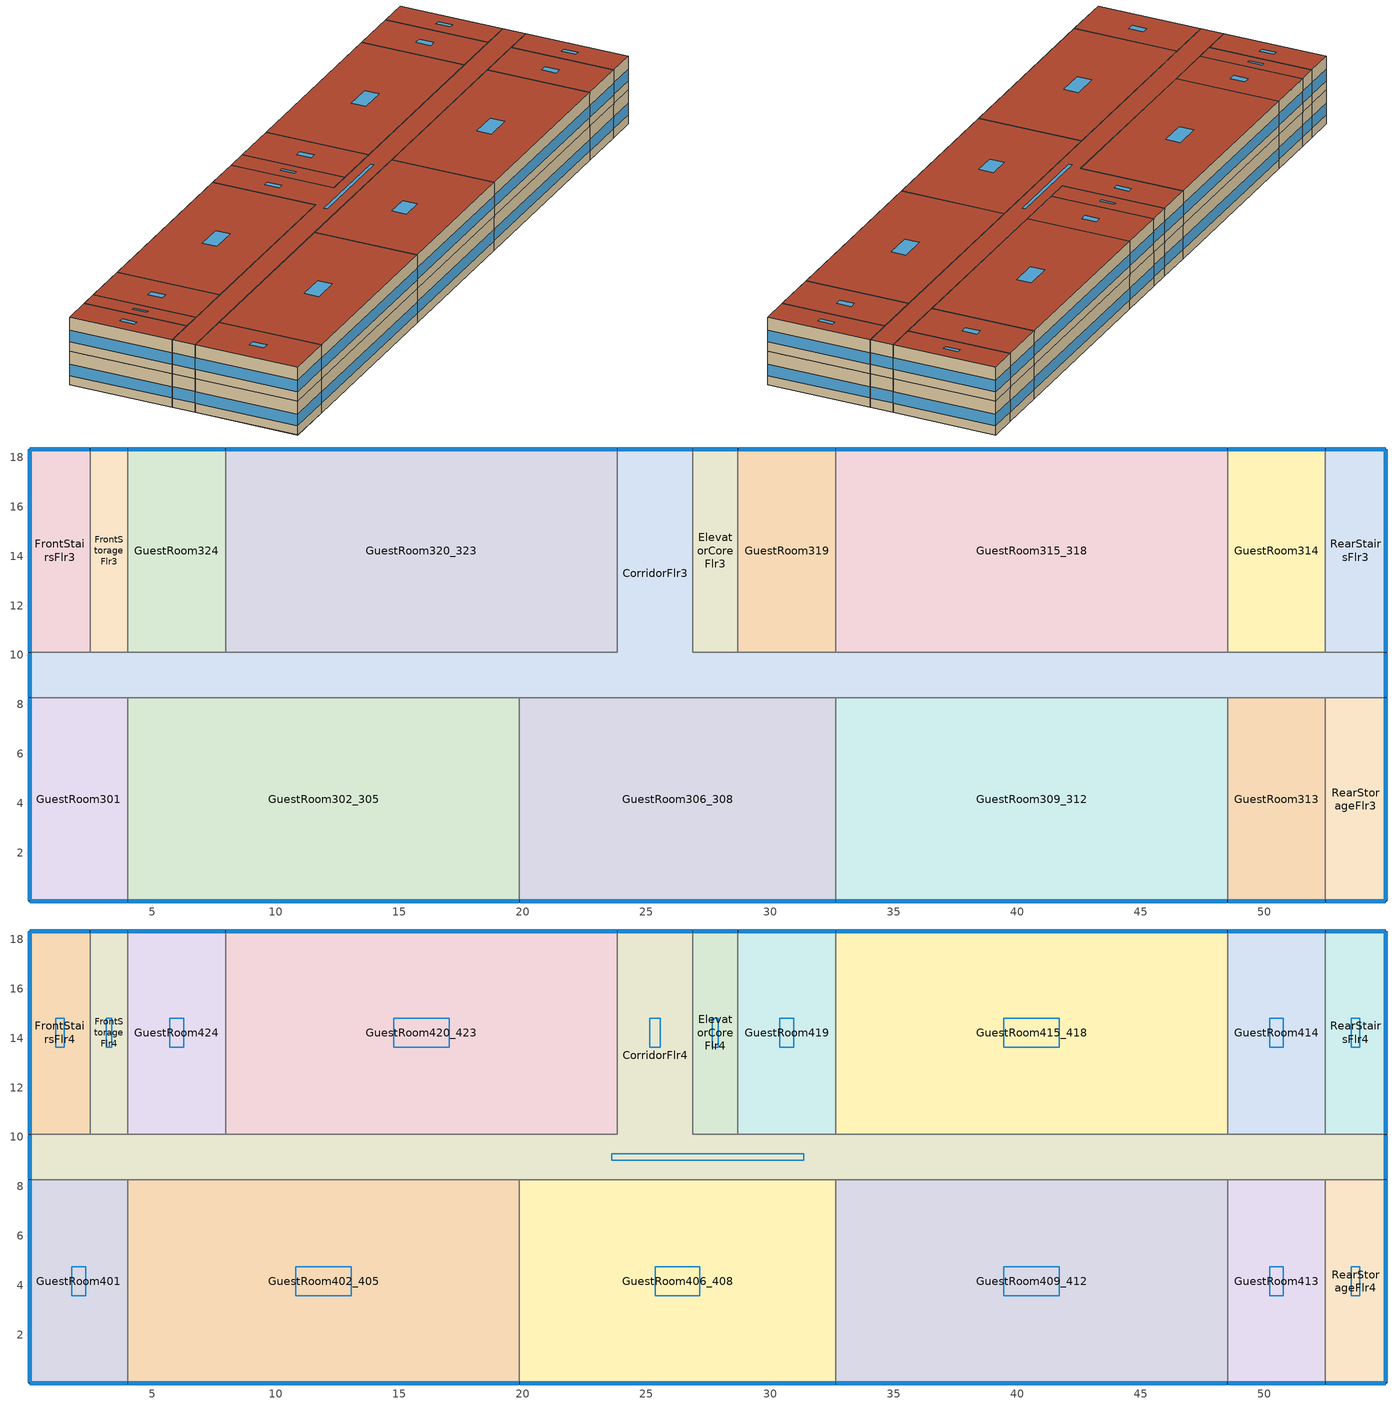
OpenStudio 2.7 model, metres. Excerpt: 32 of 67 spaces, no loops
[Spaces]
GuestRoom319
 floor to GuestRoom219: 32.66,18.34 32.66,10.11 28.7,10.11 28.7,18.34 z6.1
 wall outside: 32.66,18.34 28.7,18.34 z6.1:8.84
 wall to CorridorFlr3: 28.7,10.11 32.66,10.11 z6.1:8.84
 wall to GuestRoom315_318: 32.66,10.11 32.66,18.34 z6.1:8.84
 wall to ElevatorCoreFlr3: 28.7,18.34 28.7,10.11 z6.1:8.84
 window: 32.64,18.34 28.73,18.34 z6.86:7.78
GuestRoom320_323
 floor to GuestRoom220_223: 23.82,18.34 23.82,10.11 7.97,10.11 7.97,18.34 z6.1
 wall outside: 23.82,18.34 7.97,18.34 z6.1:8.84
 wall to CorridorFlr3: 7.97,10.11 23.82,10.11 23.82,18.34 z6.1:8.84
 wall to GuestRoom324: 7.97,18.34 7.97,10.11 z6.1:8.84
 window: 23.8,18.34 8,18.34 z6.86:7.77
RearStorageFlr3
 floor to RearStorageFlr2: 54.91,8.28 54.91,0.05 52.47,0.05 52.47,8.28 z6.1
 wall outside: 52.47,0.05 54.91,0.05 54.91,8.28 z6.1:8.84
 wall to GuestRoom313: 52.47,8.28 52.47,0.05 z6.1:8.84
 wall to CorridorFlr3: 54.91,8.28 52.47,8.28 z6.1:8.84
 window: 54.91,0.07 54.91,8.25 z6.86:7.78; 52.5,0.05 54.89,0.05 z6.86:7.79
GuestRoom302_305
 floor to GuestRoom202_205: 19.86,8.28 19.86,0.05 4.01,0.05 4.01,8.28 z6.1
 wall outside: 4.01,0.05 19.86,0.05 z6.1:8.84
 wall to CorridorFlr3: 19.86,8.28 4.01,8.28 z6.1:8.84
 wall to GuestRoom306_308: 19.86,0.05 19.86,8.28 z6.1:8.84
 wall to GuestRoom301: 4.01,8.28 4.01,0.05 z6.1:8.84
 window: 4.04,0.05 19.84,0.05 z6.86:7.77
CorridorFlr3
 floor to CorridorFlr2: 26.87,18.34 26.87,10.11 54.91,10.11 54.91,8.28 0.05,8.28 0.05,10.11 23.82,10.11 23.82,18.34 z6.1
 wall outside: 0.05,10.11 0.05,8.28 / 26.87,18.34 23.82,18.34 / 54.91,8.28 54.91,10.11 z6.1:8.84
 wall to ElevatorCoreFlr3: 28.7,10.11 26.87,10.11 26.87,18.34 z6.1:8.84
 wall to FrontStairsFlr3: 2.49,10.11 0.05,10.11 z6.1:8.84
 wall to RearStairsFlr3: 54.91,10.11 52.47,10.11 z6.1:8.84
 wall to GuestRoom301: 0.05,8.28 4.01,8.28 z6.1:8.84
 wall to GuestRoom313: 48.51,8.28 52.47,8.28 z6.1:8.84
 wall to FrontStorageFlr3: 4.01,10.11 2.49,10.11 z6.1:8.84
 wall to GuestRoom314: 52.47,10.11 48.51,10.11 z6.1:8.84
 wall to GuestRoom324: 7.97,10.11 4.01,10.11 z6.1:8.84
 wall to GuestRoom309_312: 32.66,8.28 48.51,8.28 z6.1:8.84
 wall to GuestRoom306_308: 19.86,8.28 32.66,8.28 z6.1:8.84
 wall to GuestRoom315_318: 48.51,10.11 32.66,10.11 z6.1:8.84
 window: 0.05,10.08 0.05,8.3 / 54.91,8.3 54.91,10.08 z6.86:7.8; 26.85,18.34 23.85,18.34 z6.86:7.79
GuestRoom315_318
 floor to GuestRoom215_218: 48.51,18.34 48.51,10.11 32.66,10.11 32.66,18.34 z6.1
 wall outside: 48.51,18.34 32.66,18.34 z6.1:8.84
 wall to GuestRoom314: 48.51,10.11 48.51,18.34 z6.1:8.84
 window: 48.49,18.34 32.69,18.34 z6.86:7.77
GuestRoom301
 floor to GuestRoom201: 4.01,8.28 4.01,0.05 0.05,0.05 0.05,8.28 z6.1
 wall outside: 0.05,8.28 0.05,0.05 4.01,0.05 z6.1:8.84
 window: 0.05,8.25 0.05,0.07 / 0.07,0.05 3.99,0.05 z6.86:7.78
GuestRoom314
 floor to GuestRoom214: 52.47,18.34 52.47,10.11 48.51,10.11 48.51,18.34 z6.1
 wall outside: 52.47,18.34 48.51,18.34 z6.1:8.84
 wall to RearStairsFlr3: 52.47,10.11 52.47,18.34 z6.1:8.84
 window: 52.45,18.34 48.54,18.34 z6.86:7.78
GuestRoom309_312
 floor to GuestRoom209_212: 48.51,8.28 48.51,0.05 32.66,0.05 32.66,8.28 z6.1
 wall outside: 32.66,0.05 48.51,0.05 z6.1:8.84
 wall to GuestRoom306_308: 32.66,8.28 32.66,0.05 z6.1:8.84
 wall to GuestRoom313: 48.51,0.05 48.51,8.28 z6.1:8.84
 window: 32.69,0.05 48.49,0.05 z6.86:7.77
ElevatorCoreFlr3
 floor to ElevatorCoreFlr2: 28.7,18.34 28.7,10.11 26.87,10.11 26.87,18.34 z6.1
 wall outside: 28.7,18.34 26.87,18.34 z6.1:8.84
 window: 28.67,18.34 26.9,18.34 z6.86:7.8
GuestRoom313
 floor to GuestRoom213: 52.47,8.28 52.47,0.05 48.51,0.05 48.51,8.28 z6.1
 wall outside: 48.51,0.05 52.47,0.05 z6.1:8.84
 window: 48.54,0.05 52.45,0.05 z6.86:7.78
GuestRoom306_308
 floor to GuestRoom206_208: 32.66,8.28 32.66,0.05 19.86,0.05 19.86,8.28 z6.1
 wall outside: 19.86,0.05 32.66,0.05 z6.1:8.84
 window: 19.89,0.05 32.64,0.05 z6.86:7.78
FrontStorageFlr3
 floor to FrontStorageFlr2: 4.01,18.34 4.01,10.11 2.49,10.11 2.49,18.34 z6.1
 wall outside: 4.01,18.34 2.49,18.34 z6.1:8.84
 wall to FrontStairsFlr3: 2.49,18.34 2.49,10.11 z6.1:8.84
 wall to GuestRoom324: 4.01,10.11 4.01,18.34 z6.1:8.84
 window: 3.99,18.34 2.51,18.34 z6.86:7.8
GuestRoom324
 floor to GuestRoom224: 7.97,18.34 7.97,10.11 4.01,10.11 4.01,18.34 z6.1
 wall outside: 7.97,18.34 4.01,18.34 z6.1:8.84
 window: 7.95,18.34 4.04,18.34 z6.86:7.78
RearStairsFlr3
 floor to RearStairsFlr2: 54.91,18.34 54.91,10.11 52.47,10.11 52.47,18.34 z6.1
 wall outside: 54.91,10.11 54.91,18.34 52.47,18.34 z6.1:8.84
 window: 54.91,10.13 54.91,18.31 z6.86:7.78; 54.89,18.34 52.5,18.34 z6.86:7.79
FrontStairsFlr3
 floor to FrontStairsFlr2: 2.49,18.34 2.49,10.11 0.05,10.11 0.05,18.34 z6.1
 wall outside: 2.49,18.34 0.05,18.34 0.05,10.11 z6.1:8.84
 window: 2.46,18.34 0.07,18.34 z6.86:7.79; 0.05,18.31 0.05,10.13 z6.86:7.78
GuestRoom413
 floor to GuestRoom313: 52.47,8.28 52.47,0.05 48.51,0.05 48.51,8.28 z8.84
 wall outside: 48.51,0.05 52.47,0.05 z8.84:11.58
 wall to GuestRoom409_412: 48.51,8.28 48.51,0.05 z8.84:11.58
 wall to CorridorFlr4: 52.47,8.28 48.51,8.28 z8.84:11.58
 wall to RearStorageFlr4: 52.47,0.05 52.47,8.28 z8.84:11.58
 window: 48.54,0.05 52.45,0.05 z9.6:10.53
 roof outside: 52.47,0.05 52.47,8.28 48.51,8.28 48.51,0.05 z11.58
 skylight: 50.77,3.58 50.77,4.75 50.21,4.75 50.21,3.58 z11.58
GuestRoom415_418
 floor to GuestRoom315_318: 48.51,18.34 48.51,10.11 32.66,10.11 32.66,18.34 z8.84
 wall outside: 48.51,18.34 32.66,18.34 z8.84:11.58
 wall to GuestRoom419: 32.66,18.34 32.66,10.11 z8.84:11.58
 wall to CorridorFlr4: 32.66,10.11 48.51,10.11 z8.84:11.58
 wall to GuestRoom414: 48.51,10.11 48.51,18.34 z8.84:11.58
 window: 48.49,18.34 32.69,18.34 z9.6:10.52
 roof outside: 48.51,10.11 48.51,18.34 32.66,18.34 32.66,10.11 z11.58
 skylight: 41.71,13.64 41.71,14.8 39.47,14.8 39.47,13.64 z11.58
RearStairsFlr4
 floor to RearStairsFlr3: 54.91,18.34 54.91,10.11 52.47,10.11 52.47,18.34 z8.84
 wall outside: 54.91,10.11 54.91,18.34 52.47,18.34 z8.84:11.58
 wall to GuestRoom414: 52.47,18.34 52.47,10.11 z8.84:11.58
 wall to CorridorFlr4: 52.47,10.11 54.91,10.11 z8.84:11.58
 window: 54.91,10.13 54.91,18.31 z9.6:10.52; 54.89,18.34 52.5,18.34 z9.6:10.53
 roof outside: 54.91,10.11 54.91,18.34 52.47,18.34 52.47,10.11 z11.58
 skylight: 53.87,13.64 53.87,14.8 53.52,14.8 53.52,13.64 z11.58
CorridorFlr4
 floor to CorridorFlr3: 26.87,18.34 26.87,10.11 54.91,10.11 54.91,8.28 0.05,8.28 0.05,10.11 23.82,10.11 23.82,18.34 z8.84
 wall outside: 0.05,10.11 0.05,8.28 / 26.87,18.34 23.82,18.34 / 54.91,8.28 54.91,10.11 z8.84:11.58
 wall to ElevatorCoreFlr4: 28.7,10.11 26.87,10.11 26.87,18.34 z8.84:11.58
 wall to FrontStairsFlr4: 2.49,10.11 0.05,10.11 z8.84:11.58
 wall to GuestRoom420_423: 23.82,18.34 23.82,10.11 7.97,10.11 z8.84:11.58
 wall to GuestRoom406_408: 19.86,8.28 32.66,8.28 z8.84:11.58
 wall to GuestRoom424: 7.97,10.11 4.01,10.11 z8.84:11.58
 wall to GuestRoom402_405: 4.01,8.28 19.86,8.28 z8.84:11.58
 wall to RearStorageFlr4: 52.47,8.28 54.91,8.28 z8.84:11.58
 wall to GuestRoom401: 0.05,8.28 4.01,8.28 z8.84:11.58
 wall to FrontStorageFlr4: 4.01,10.11 2.49,10.11 z8.84:11.58
 wall to GuestRoom414: 52.47,10.11 48.51,10.11 z8.84:11.58
 wall to GuestRoom419: 32.66,10.11 28.7,10.11 z8.84:11.58
 wall to GuestRoom409_412: 32.66,8.28 48.51,8.28 z8.84:11.58
 window: 0.05,10.08 0.05,8.3 / 54.91,8.3 54.91,10.08 z9.6:10.54; 26.85,18.34 23.85,18.34 z9.6:10.53
 roof outside: 54.91,8.28 54.91,10.11 26.87,10.11 26.87,18.34 23.82,18.34 23.82,10.11 0.05,10.11 0.05,8.28 z11.58
 skylight: 31.36,9.32 23.6,9.32 23.6,9.06 31.36,9.06 z11.58; 25.56,14.8 25.13,14.8 25.13,13.64 25.56,13.64 z11.58
GuestRoom402_405
 floor to GuestRoom302_305: 19.86,8.28 19.86,0.05 4.01,0.05 4.01,8.28 z8.84
 wall outside: 4.01,0.05 19.86,0.05 z8.84:11.58
 wall to GuestRoom406_408: 19.86,0.05 19.86,8.28 z8.84:11.58
 wall to GuestRoom401: 4.01,8.28 4.01,0.05 z8.84:11.58
 window: 4.04,0.05 19.84,0.05 z9.6:10.52
 roof outside: 19.86,0.05 19.86,8.28 4.01,8.28 4.01,0.05 z11.58
 skylight: 13.06,3.58 13.06,4.75 10.82,4.75 10.82,3.58 z11.58
GuestRoom401
 floor to GuestRoom301: 4.01,8.28 4.01,0.05 0.05,0.05 0.05,8.28 z8.84
 wall outside: 0.05,8.28 0.05,0.05 4.01,0.05 z8.84:11.58
 window: 0.05,8.25 0.05,0.07 z9.6:10.52; 0.07,0.05 3.99,0.05 z9.6:10.53
 roof outside: 4.01,0.05 4.01,8.28 0.05,8.28 0.05,0.05 z11.58
 skylight: 2.31,3.58 2.31,4.75 1.75,4.75 1.75,3.58 z11.58
RearStorageFlr4
 floor to RearStorageFlr3: 54.91,8.28 54.91,0.05 52.47,0.05 52.47,8.28 z8.84
 wall outside: 52.47,0.05 54.91,0.05 54.91,8.28 z8.84:11.58
 window: 54.91,0.07 54.91,8.25 z9.6:10.52; 52.5,0.05 54.89,0.05 z9.6:10.53
 roof outside: 54.91,0.05 54.91,8.28 52.47,8.28 52.47,0.05 z11.58
 skylight: 53.87,3.58 53.87,4.75 53.52,4.75 53.52,3.58 z11.58
ElevatorCoreFlr4
 floor to ElevatorCoreFlr3: 28.7,18.34 28.7,10.11 26.87,10.11 26.87,18.34 z8.84
 wall outside: 28.7,18.34 26.87,18.34 z8.84:11.58
 wall to GuestRoom419: 28.7,10.11 28.7,18.34 z8.84:11.58
 window: 28.67,18.34 26.9,18.34 z9.6:10.54
 roof outside: 28.7,10.11 28.7,18.34 26.87,18.34 26.87,10.11 z11.58
 skylight: 27.91,13.64 27.91,14.8 27.66,14.8 27.66,13.64 z11.58
GuestRoom414
 floor to GuestRoom314: 52.47,18.34 52.47,10.11 48.51,10.11 48.51,18.34 z8.84
 wall outside: 52.47,18.34 48.51,18.34 z8.84:11.58
 window: 52.45,18.34 48.54,18.34 z9.6:10.53
 roof outside: 52.47,10.11 52.47,18.34 48.51,18.34 48.51,10.11 z11.58
 skylight: 50.77,13.64 50.77,14.8 50.21,14.8 50.21,13.64 z11.58
GuestRoom420_423
 floor to GuestRoom320_323: 23.82,18.34 23.82,10.11 7.97,10.11 7.97,18.34 z8.84
 wall outside: 23.82,18.34 7.97,18.34 z8.84:11.58
 wall to GuestRoom424: 7.97,18.34 7.97,10.11 z8.84:11.58
 window: 23.8,18.34 8,18.34 z9.6:10.52
 roof outside: 23.82,10.11 23.82,18.34 7.97,18.34 7.97,10.11 z11.58
 skylight: 17.02,13.64 17.02,14.8 14.78,14.8 14.78,13.64 z11.58
GuestRoom424
 floor to GuestRoom324: 7.97,18.34 7.97,10.11 4.01,10.11 4.01,18.34 z8.84
 wall outside: 7.97,18.34 4.01,18.34 z8.84:11.58
 wall to FrontStorageFlr4: 4.01,18.34 4.01,10.11 z8.84:11.58
 window: 7.95,18.34 4.04,18.34 z9.6:10.53
 roof outside: 7.97,10.11 7.97,18.34 4.01,18.34 4.01,10.11 z11.58
 skylight: 6.27,13.64 6.27,14.8 5.71,14.8 5.71,13.64 z11.58
GuestRoom406_408
 floor to GuestRoom306_308: 32.66,8.28 32.66,0.05 19.86,0.05 19.86,8.28 z8.84
 wall outside: 19.86,0.05 32.66,0.05 z8.84:11.58
 wall to GuestRoom409_412: 32.66,0.05 32.66,8.28 z8.84:11.58
 window: 19.89,0.05 32.64,0.05 z9.6:10.52
 roof outside: 32.66,0.05 32.66,8.28 19.86,8.28 19.86,0.05 z11.58
 skylight: 27.17,3.58 27.17,4.75 25.36,4.75 25.36,3.58 z11.58
GuestRoom419
 floor to GuestRoom319: 32.66,18.34 32.66,10.11 28.7,10.11 28.7,18.34 z8.84
 wall outside: 32.66,18.34 28.7,18.34 z8.84:11.58
 window: 32.64,18.34 28.73,18.34 z9.6:10.53
 roof outside: 32.66,10.11 32.66,18.34 28.7,18.34 28.7,10.11 z11.58
 skylight: 30.96,13.64 30.96,14.8 30.4,14.8 30.4,13.64 z11.58
FrontStorageFlr4
 floor to FrontStorageFlr3: 4.01,18.34 4.01,10.11 2.49,10.11 2.49,18.34 z8.84
 wall outside: 4.01,18.34 2.49,18.34 z8.84:11.58
 wall to FrontStairsFlr4: 2.49,18.34 2.49,10.11 z8.84:11.58
 window: 3.99,18.34 2.51,18.34 z9.6:10.55
 roof outside: 4.01,10.11 4.01,18.34 2.49,18.34 2.49,10.11 z11.58
 skylight: 3.36,13.64 3.36,14.8 3.14,14.8 3.14,13.64 z11.58
FrontStairsFlr4
 floor to FrontStairsFlr3: 2.49,18.34 2.49,10.11 0.05,10.11 0.05,18.34 z8.84
 wall outside: 2.49,18.34 0.05,18.34 0.05,10.11 z8.84:11.58
 window: 2.46,18.34 0.07,18.34 z9.6:10.53; 0.05,18.31 0.05,10.13 z9.6:10.52
 roof outside: 2.49,10.11 2.49,18.34 0.05,18.34 0.05,10.11 z11.58
 skylight: 1.44,13.64 1.44,14.8 1.1,14.8 1.1,13.64 z11.58
GuestRoom409_412
 floor to GuestRoom309_312: 48.51,8.28 48.51,0.05 32.66,0.05 32.66,8.28 z8.84
 wall outside: 32.66,0.05 48.51,0.05 z8.84:11.58
 window: 32.69,0.05 48.49,0.05 z9.6:10.52
 roof outside: 48.51,0.05 48.51,8.28 32.66,8.28 32.66,0.05 z11.58
 skylight: 41.71,3.58 41.71,4.75 39.47,4.75 39.47,3.58 z11.58
[Site]
Calgary Intl AP_AB_CAN: Latitude {deg}=51.114; Longitude {deg}=-114.02; Time Zone {hr}=-7; Elevation {m}=1084.1; Terrain=Suburbs
[Building]
SmallHotel-CAN_AB_Calgary.Intl.AP.718770_CWEC2016.epw created: 2019-08-20 00:03:39 -0600: North Axis {deg}=180; Default Construction Set=BTAP-Mass at hdd = 5000.0; Standards Number of Stories=4; Standards Number of Above Ground Stories=4; Standards Building Type=NECB2017_SmallHotel
[Site:WaterMainsTemperature]
Calculation Method=Correlation; Annual Average Outdoor Air Temperature {C}=5; Maximum Difference In Monthly Average Outdoor Air Temperatures {deltaC}=23.3
[Site:GroundTemperature:BuildingSurface]
19.527, 19.502, 19.536, 19.598, 20.002, 21.64, 22.225, 22.375, 21.449, 20.121, 19.802, 19.633
[SizingPeriod:DesignDay] Barometric Pressure {Pa}=88961; Sky Clearness=0; Rain Indicator=0; Snow Indicator=0; Day of Month=21; Daylight Saving Time Indicator=0; Humidity Indicating Type=Wetbulb; Dry-Bulb Temperature Range Modifier Type=DefaultMultipliers
Name | Maximum Dry-Bulb Temperature {C} | Daily Dry-Bulb Temperature Range {deltaC} | Humidity Indicating Conditions at Maximum Dry-Bulb | Wind Speed {m/s} | Wind Direction {deg} | Month | Day Type | Solar Model Indicator | ASHRAE Taub | ASHRAE Taud
Calgary Intl AP Ann Htg 99.6% Condns DB | -28.5 | 0 | -28.5 | 2.9 | 200 | 1 | WinterDesignDay | ASHRAEClearSky
Calgary Intl AP Ann Clg .4% Condns DB=>MWB | 28.5 | 12.1 | 16.1 | 4.5 | 160 | 7 | SummerDesignDay | ASHRAETau | 0.339 | 2.421
[Material:NoMass] Roughness=Smooth; Thermal Absorptance=0.9; Solar Absorptance=0.7
Name | Thermal Resistance {m2-K/W} | Visible Absorptance
Typical Carpet Pad | 0.21648 | 0.8
Typical Insulation 1 | 5.91238 | 0.7
Typical Insulation 2 | 4.49096 | 0.7
Typical Insulation 3 | 7.24636 | 0.7
Typical Carpet Pad 2 | 1.25503 | 0.8
Typical Carpet Pad 3 | 3.45515 | 0.8
Typical Insulation 4 | 0.526298 | 0.7
Typical Insulation 5 | 0.526316 | 0.7
[Material]
Name | Roughness | Thickness {m} | Conductivity {W/m-K} | Density {kg/m3} | Specific Heat {J/kg-K} | Thermal Absorptance | Solar Absorptance | Visible Absorptance
100mm Normalweight concrete floor | MediumSmooth | 0.1016 | 2.31 | 2322 | 832
G01 13mm gypsum board | Smooth | 0.0127 | 0.16 | 800 | 1090 | 0.9 | 0.7 | 0.5
G05 25mm wood | MediumSmooth | 0.0254 | 0.15 | 608 | 1630 | 0.9 | 0.5 | 0.5
4 in. Normalweight Concrete Floor | MediumRough | 0.1016 | 2.31 | 2322 | 832 | 0.9 | 0.7 | 0.7
1IN Stucco | Smooth | 0.0253 | 0.6918 | 1858 | 837 | 0.9 | 0.7 | 0.92
8IN CONCRETE HW RefBldg | Rough | 0.2032 | 1.311 | 2240 | 836.8 | 0.9 | 0.7 | 0.7
1/2IN Gypsum | Smooth | 0.0127 | 0.16 | 784.9 | 830 | 0.9 | 0.4 | 0.4
Metal Roof Surface; F08 Metal surface | Smooth | 0.0008 | 45.28 | 7824 | 500 | 0.9 | 0.7 | 0.7
6 in. Normalweight Concrete Floor | MediumRough | 0.1524 | 2.31 | 2322 | 832 | 0.9 | 0.7 | 0.7
[Construction]
BTAP-Int-Floor: 100mm Normalweight concrete floor, Typical Carpet Pad
BTAP-Int-Wall: G01 13mm gypsum board, G01 13mm gypsum board
BTAP-Int-Ceiling: Typical Carpet Pad, 100mm Normalweight concrete floor
BTAP-Ext-DaylightDiffuser: SimpleGlazing
BTAP-Int-Door: G05 25mm wood
BTAP-Ext-Floor-Mass:U-0.162: Typical Insulation 1, 4 in. Normalweight Concrete Floor, Typical Carpet Pad
BTAP-Ext-Wall-Mass:U-0.21: 1IN Stucco, 8IN CONCRETE HW RefBldg, Typical Insulation 2, 1/2IN Gypsum
BTAP-Ext-Roof-Metal:U-0.138: Metal Roof Surface, Typical Insulation 3
BTAP-Grnd-Floor-Mass:U-0.757: 6 in. Normalweight Concrete Floor, Typical Carpet Pad 2
BTAP-Grnd-Roof-Mass:U-0.284: 6 in. Normalweight Concrete Floor, Typical Carpet Pad 3
BTAP-Ext-Door:U-1.9000000000000001: F08 Metal surface, Typical Insulation 4
BTAP-Ext-OverHeadDoor:U-1.9000000000000001: Typical Insulation 5
BTAP-Ext-DaylightDiffuser:U=0.190 SHGC=0.600: SimpleGlazing:U=0.190 SHGC=0.600
[DefaultConstructionSet]
BTAP-Mass at hdd = 5000.0: Default Exterior Surface Constructions=BTAP-Mass at hdd = 5000.0; Default Interior Surface Constructions=Default Surface Constructions 2; Default Ground Contact Surface Constructions=BTAP-Mass at hdd = 5000.0 1; Default Exterior SubSurface Constructions=BTAP-Mass at hdd = 5000.0; Default Interior SubSurface Constructions=Default Sub Surface Constructions 2; Interior Partition Construction=BTAP-Int-Door
[DefaultSurfaceConstructions]
Name | Floor Construction | Wall Construction | Roof Ceiling Construction
Default Surface Constructions 2 | BTAP-Int-Floor | BTAP-Int-Wall | BTAP-Int-Ceiling
BTAP-Mass at hdd = 5000.0 | BTAP-Ext-Floor-Mass:U-0.162 | BTAP-Ext-Wall-Mass:U-0.21 | BTAP-Ext-Roof-Metal:U-0.138
BTAP-Mass at hdd = 5000.0 1 | BTAP-Grnd-Floor-Mass:U-0.757 | BTAP-Grnd-Roof-Mass:U-0.284 | BTAP-Grnd-Roof-Mass:U-0.284
[DefaultSubSurfaceConstructions]
Name | Fixed Window Construction | Operable Window Construction | Door Construction | Glass Door Construction | Overhead Door Construction | Skylight Construction | Tubular Daylight Dome Construction | Tubular Daylight Diffuser Construction
Default Sub Surface Constructions 2 | BTAP-Ext-DaylightDiffuser | BTAP-Ext-DaylightDiffuser | BTAP-Int-Door
BTAP-Mass at hdd = 5000.0 | BTAP-Ext-DaylightDiffuser:U=0.190 SHGC=0.600 | BTAP-Ext-DaylightDiffuser:U=0.190 SHGC=0.600 | BTAP-Ext-Door:U-1.9000000000000001 | BTAP-Ext-DaylightDiffuser:U=0.190 SHGC=0.600 | BTAP-Ext-OverHeadDoor:U-1.9000000000000001 | BTAP-Ext-DaylightDiffuser:U=0.190 SHGC=0.600 | BTAP-Ext-DaylightDiffuser:U=0.190 SHGC=0.600 | BTAP-Ext-DaylightDiffuser:U=0.190 SHGC=0.600
[WindowMaterial:SimpleGlazingSystem] Solar Heat Gain Coefficient=0.6; Visible Transmittance=0.21
Name | U-Factor {W/m2-K}
SimpleGlazing | 2.2
SimpleGlazing:U=0.190 SHGC=0.600 | 1.9
[Space]
Name | Space Type | Building Story | Thermal Zone
GuestRoom319 | Space Function Guest room | BuildingStory3 | Sp-GuestRoom319 Sys-1 Flr-3 Sch-F HPlcmt-north ZN
GuestRoom424 | Space Function Guest room | BuildingStory4 | Sp-GuestRoom424 Sys-1 Flr-4 Sch-F HPlcmt-north ZN
GuestRoom413 | Space Function Guest room | BuildingStory4 | Sp-GuestRoom413 Sys-1 Flr-4 Sch-F HPlcmt-south ZN
GuestRoom320_323 | Space Function Guest room | BuildingStory3 | Sp-GuestRoom320_323 Sys-1 Flr-3 Sch-F HPlcmt-north ZN
GuestRoom419 | Space Function Guest room | BuildingStory4 | Sp-GuestRoom419 Sys-1 Flr-4 Sch-F HPlcmt-north ZN
GuestRoom402_405 | Space Function Guest room | BuildingStory4 | Sp-GuestRoom402_405 Sys-1 Flr-4 Sch-F HPlcmt-south ZN
RearStorageFlr3 | Space Function Storage room < 5 m2-sch-A | BuildingStory3 | Sp-RearStorageFlr3 Sys-1 Flr-3 Sch-A HPlcmt-east ZN
GuestRoom420_423 | Space Function Guest room | BuildingStory4 | Sp-GuestRoom420_423 Sys-1 Flr-4 Sch-F HPlcmt-north ZN
GuestRoom302_305 | Space Function Guest room | BuildingStory3 | Sp-GuestRoom302_305 Sys-1 Flr-3 Sch-F HPlcmt-south ZN
CorridorFlr3 | Space Function Corridor/Transition area other-sch-F | BuildingStory3 | Sp-CorridorFlr3 Sys-1 Flr-3 Sch-F HPlcmt-north ZN
GuestRoom415_418 | Space Function Guest room | BuildingStory4 | Sp-GuestRoom415_418 Sys-1 Flr-4 Sch-F HPlcmt-north ZN
RearStairsFlr4 | Space Function Stairway/Stairwell-sch-F | BuildingStory4 | Sp-RearStairsFlr4 Sys-1 Flr-4 Sch-F HPlcmt-east ZN
GuestRoom414 | Space Function Guest room | BuildingStory4 | Sp-GuestRoom414 Sys-1 Flr-4 Sch-F HPlcmt-north ZN
CorridorFlr4 | Space Function Corridor/Transition area other-sch-F | BuildingStory4 | Sp-CorridorFlr4 Sys-1 Flr-4 Sch-F HPlcmt-north ZN
GuestRoom315_318 | Space Function Guest room | BuildingStory3 | Sp-GuestRoom315_318 Sys-1 Flr-3 Sch-F HPlcmt-north ZN
FrontStorageFlr3 | Space Function Storage room < 5 m2-sch-A | BuildingStory3 | Sp-FrontStorageFlr3 Sys-1 Flr-3 Sch-A HPlcmt-north ZN
GuestRoom406_408 | Space Function Guest room | BuildingStory4 | Sp-GuestRoom406_408 Sys-1 Flr-4 Sch-F HPlcmt-south ZN
GuestRoom301 | Space Function Guest room | BuildingStory3 | Sp-GuestRoom301 Sys-1 Flr-3 Sch-F HPlcmt-west ZN
GuestRoom314 | Space Function Guest room | BuildingStory3 | Sp-GuestRoom314 Sys-1 Flr-3 Sch-F HPlcmt-north ZN
GuestRoom401 | Space Function Guest room | BuildingStory4 | Sp-GuestRoom401 Sys-1 Flr-4 Sch-F HPlcmt-west ZN
GuestRoom313 | Space Function Guest room | BuildingStory3 | Sp-GuestRoom313 Sys-1 Flr-3 Sch-F HPlcmt-south ZN
GuestRoom309_312 | Space Function Guest room | BuildingStory3 | Sp-GuestRoom309_312 Sys-1 Flr-3 Sch-F HPlcmt-south ZN
ElevatorCoreFlr3 | Space Function Corridor/Transition area other-sch-F | BuildingStory3 | Sp-ElevatorCoreFlr3 Sys-1 Flr-3 Sch-F HPlcmt-north ZN
GuestRoom409_412 | Space Function Guest room | BuildingStory4 | Sp-GuestRoom409_412 Sys-1 Flr-4 Sch-F HPlcmt-south ZN
RearStorageFlr4 | Space Function Storage room < 5 m2-sch-A | BuildingStory4 | Sp-RearStorageFlr4 Sys-1 Flr-4 Sch-A HPlcmt-east ZN
ElevatorCoreFlr4 | Space Function Corridor/Transition area other-sch-F | BuildingStory4 | Sp-ElevatorCoreFlr4 Sys-1 Flr-4 Sch-F HPlcmt-north ZN
GuestRoom306_308 | Space Function Guest room | BuildingStory3 | Sp-GuestRoom306_308 Sys-1 Flr-3 Sch-F HPlcmt-south ZN
FrontStairsFlr3 | Space Function Stairway/Stairwell-sch-F | BuildingStory3 | Sp-FrontStairsFlr3 Sys-1 Flr-3 Sch-F HPlcmt-west ZN
RearStairsFlr3 | Space Function Stairway/Stairwell-sch-F | BuildingStory3 | Sp-RearStairsFlr3 Sys-1 Flr-3 Sch-F HPlcmt-east ZN
GuestRoom324 | Space Function Guest room | BuildingStory3 | Sp-GuestRoom324 Sys-1 Flr-3 Sch-F HPlcmt-north ZN
FrontStorageFlr4 | Space Function Storage room < 5 m2-sch-A | BuildingStory4 | Sp-FrontStorageFlr4 Sys-1 Flr-4 Sch-A HPlcmt-north ZN
FrontStairsFlr4 | Space Function Stairway/Stairwell-sch-F | BuildingStory4 | Sp-FrontStairsFlr4 Sys-1 Flr-4 Sch-F HPlcmt-west ZN
[BuildingStory]
BuildingStory3; BuildingStory4
[SpaceType] Standards Building Type=Space Function
Name | Default Schedule Set | Design Specification Outdoor Air Object | Standards Space Type
Space Function Corridor/Transition area other-sch-F | Space Function Corridor/Transition area other-sch-F Schedule Set | Space Function Corridor/Transition area other-sch-F Ventilation | Corridor/Transition area other-sch-F
Space Function Stairway/Stairwell-sch-F | Space Function Stairway/Stairwell-sch-F Schedule Set | Space Function Stairway/Stairwell-sch-F Ventilation | Stairway/Stairwell-sch-F
Space Function Storage room < 5 m2-sch-A | Space Function Storage room < 5 m2-sch-A Schedule Set | Space Function Storage room < 5 m2-sch-A Ventilation | Storage room < 5 m2-sch-A
Space Function Guest room | Space Function Guest room Schedule Set | Space Function Guest room Ventilation | Guest room
[People:Definition] Number of People Calculation Method=People/Area; Fraction Radiant=0.3
Name | People per Space Floor Area {person/m2}
Space Function Corridor/Transition area other-sch-F People Definition; Space Function Storage room < 5 m2-sch-A People Definition | 0.0100036
Space Function Guest room People Definition | 0.0400145
Space Function Stairway/Stairwell-sch-F People Definition | 0.00500182
[People] Work Efficiency Schedule=Work Efficiency Schedule; Clothing Insulation Schedule=Clothing Schedule; Air Velocity Schedule=Air Velocity Schedule; Multiplier=1
Name | People Definition | Space or SpaceType
Space Function Corridor/Transition area other-sch-F People | Space Function Corridor/Transition area other-sch-F People Definition | Space Function Corridor/Transition area other-sch-F
Space Function Guest room People | Space Function Guest room People Definition | Space Function Guest room
Space Function Stairway/Stairwell-sch-F People | Space Function Stairway/Stairwell-sch-F People Definition | Space Function Stairway/Stairwell-sch-F
Space Function Storage room < 5 m2-sch-A People | Space Function Storage room < 5 m2-sch-A People Definition | Space Function Storage room < 5 m2-sch-A
[Lights:Definition] Design Level Calculation Method=Watts/Area; Fraction Radiant=0.5; Fraction Visible=0.2
Name | Watts per Space Floor Area {W/m2}
Space Function Corridor/Transition area other-sch-F Lights Definition | 7.10258
Space Function Guest room Lights Definition | 8.29993
Space Function Stairway/Stairwell-sch-F Lights Definition | 6.19995
Space Function Storage room < 5 m2-sch-A Lights Definition | 10.3999
[Lights] Fraction Replaceable=1
Name | Lights Definition | Space or SpaceType
Space Function Corridor/Transition area other-sch-F Lights | Space Function Corridor/Transition area other-sch-F Lights Definition | Space Function Corridor/Transition area other-sch-F
Space Function Guest room Lights | Space Function Guest room Lights Definition | Space Function Guest room
Space Function Stairway/Stairwell-sch-F Lights | Space Function Stairway/Stairwell-sch-F Lights Definition | Space Function Stairway/Stairwell-sch-F
Space Function Storage room < 5 m2-sch-A Lights | Space Function Storage room < 5 m2-sch-A Lights Definition | Space Function Storage room < 5 m2-sch-A
[ElectricEquipment:Definition] Design Level Calculation Method=Watts/Area; Fraction Radiant=0.5
Name | Watts per Space Floor Area {W/m2}
Space Function Guest room Elec Equip Definition | 2.50091
Space Function Storage room < 5 m2-sch-A Elec Equip Definition | 1.00036
[ElectricEquipment]
Name | Electric Equipment Definition | Space or SpaceType
Space Function Guest room Elec Equip | Space Function Guest room Elec Equip Definition | Space Function Guest room
Space Function Storage room < 5 m2-sch-A Elec Equip | Space Function Storage room < 5 m2-sch-A Elec Equip Definition | Space Function Storage room < 5 m2-sch-A
[DesignSpecification:OutdoorAir] Outdoor Air Method=Sum; Outdoor Air Flow per Person {m3/s-person}=0; Outdoor Air Flow Rate {m3/s}=0; Outdoor Air Flow Air Changes per Hour {1/hr}=0
Name | Outdoor Air Flow per Floor Area {m3/s-m2}
Space Function Corridor/Transition area other-sch-F Ventilation; Space Function Stairway/Stairwell-sch-F Ventilation | 0.0003048
Space Function Guest room Ventilation | 0.0005588
Space Function Storage room < 5 m2-sch-A Ventilation | 0.0003556
[DefaultScheduleSet] People Activity Level Schedule=NECB-Activity; Infiltration Schedule=Always On
Name | Number of People Schedule | Lighting Schedule | Electric Equipment Schedule
Space Function Corridor/Transition area other-sch-F Schedule Set; Space Function Guest room Schedule Set; Space Function Stairway/Stairwell-sch-F Schedule Set | NECB-F-Occupancy | NECB-F-Lighting | NECB-F-Electric-Equipment
Space Function Storage room < 5 m2-sch-A Schedule Set | NECB-A-Occupancy | NECB-A-Occupancy-NECB-A-Lighting-0.6-0.0-0.67-Light Ruleset | NECB-A-Electric-Equipment
[ThermostatSetpoint:DualSetpoint]
Name | Heating Setpoint Temperature Schedule | Cooling Setpoint Temperature Schedule
Space Function Guest room Thermostat 51; Space Function Guest room Thermostat 52; Space Function Guest room Thermostat 53; Space Function Guest room Thermostat 54; Space Function Guest room Thermostat 55; Space Function Corridor/Transition area other-sch-F Thermostat 11; Space Function Corridor/Transition area other-sch-F Thermostat 12; Space Function Stairway/Stairwell-sch-F Thermostat 11; Space Function Guest room Thermostat 56; Space Function Stairway/Stairwell-sch-F Thermostat 12; Space Function Guest room Thermostat 57; Space Function Guest room Thermostat 58; Space Function Guest room Thermostat 59; Space Function Guest room Thermostat 60; Space Function Guest room Thermostat 61; Space Function Guest room Thermostat 62; Space Function Guest room Thermostat 63; Space Function Guest room Thermostat 64; Space Function Guest room Thermostat 65; Space Function Corridor/Transition area other-sch-F Thermostat 13; Space Function Corridor/Transition area other-sch-F Thermostat 14; Space Function Stairway/Stairwell-sch-F Thermostat 13; Space Function Guest room Thermostat 66; Space Function Stairway/Stairwell-sch-F Thermostat 14; Space Function Guest room Thermostat 67; Space Function Guest room Thermostat 68; Space Function Guest room Thermostat 69; Space Function Guest room Thermostat 70 | NECB-F-Thermostat Setpoint-Heating | NECB-F-Thermostat Setpoint-Cooling
Space Function Storage room < 5 m2-sch-A Thermostat 12; Space Function Storage room < 5 m2-sch-A Thermostat 13; Space Function Storage room < 5 m2-sch-A Thermostat 14; Space Function Storage room < 5 m2-sch-A Thermostat 15 | NECB-A-Thermostat Setpoint-Heating | NECB-A-Thermostat Setpoint-Cooling
[SpaceInfiltration:DesignFlowRate] Schedule=Always On Discrete; Design Flow Rate Calculation Method=Flow/ExteriorArea; Flow per Exterior Surface Area {m3/s-m2}=0.00025; Constant Term Coefficient=0; Temperature Term Coefficient=0; Velocity Term Coefficient=0.224; Velocity Squared Term Coefficient=0
Name | Space or SpaceType
CorridorFlr3 Infiltration | CorridorFlr3
CorridorFlr4 Infiltration | CorridorFlr4
ElevatorCoreFlr3 Infiltration | ElevatorCoreFlr3
ElevatorCoreFlr4 Infiltration | ElevatorCoreFlr4
FrontStairsFlr3 Infiltration | FrontStairsFlr3
FrontStairsFlr4 Infiltration | FrontStairsFlr4
FrontStorageFlr3 Infiltration | FrontStorageFlr3
FrontStorageFlr4 Infiltration | FrontStorageFlr4
GuestRoom301 Infiltration | GuestRoom301
GuestRoom302_305 Infiltration | GuestRoom302_305
GuestRoom306_308 Infiltration | GuestRoom306_308
GuestRoom309_312 Infiltration | GuestRoom309_312
GuestRoom313 Infiltration | GuestRoom313
GuestRoom314 Infiltration | GuestRoom314
GuestRoom315_318 Infiltration | GuestRoom315_318
GuestRoom319 Infiltration | GuestRoom319
GuestRoom320_323 Infiltration | GuestRoom320_323
GuestRoom324 Infiltration | GuestRoom324
GuestRoom401 Infiltration | GuestRoom401
GuestRoom402_405 Infiltration | GuestRoom402_405
GuestRoom406_408 Infiltration | GuestRoom406_408
GuestRoom409_412 Infiltration | GuestRoom409_412
GuestRoom413 Infiltration | GuestRoom413
GuestRoom414 Infiltration | GuestRoom414
GuestRoom415_418 Infiltration | GuestRoom415_418
GuestRoom419 Infiltration | GuestRoom419
GuestRoom420_423 Infiltration | GuestRoom420_423
GuestRoom424 Infiltration | GuestRoom424
RearStairsFlr3 Infiltration | RearStairsFlr3
RearStairsFlr4 Infiltration | RearStairsFlr4
RearStorageFlr3 Infiltration | RearStorageFlr3
RearStorageFlr4 Infiltration | RearStorageFlr4
[ThermalZone] Use Ideal Air Loads=No
Name | Thermostat
Sp-GuestRoom314 Sys-1 Flr-3 Sch-F HPlcmt-north ZN | Space Function Guest room Thermostat 51
Sp-GuestRoom315_318 Sys-1 Flr-3 Sch-F HPlcmt-north ZN | Space Function Guest room Thermostat 52
Sp-GuestRoom319 Sys-1 Flr-3 Sch-F HPlcmt-north ZN | Space Function Guest room Thermostat 53
Sp-GuestRoom320_323 Sys-1 Flr-3 Sch-F HPlcmt-north ZN | Space Function Guest room Thermostat 54
Sp-GuestRoom324 Sys-1 Flr-3 Sch-F HPlcmt-north ZN | Space Function Guest room Thermostat 55
Sp-CorridorFlr3 Sys-1 Flr-3 Sch-F HPlcmt-north ZN | Space Function Corridor/Transition area other-sch-F Thermostat 11
Sp-ElevatorCoreFlr3 Sys-1 Flr-3 Sch-F HPlcmt-north ZN | Space Function Corridor/Transition area other-sch-F Thermostat 12
Sp-RearStairsFlr3 Sys-1 Flr-3 Sch-F HPlcmt-east ZN | Space Function Stairway/Stairwell-sch-F Thermostat 11
Sp-GuestRoom301 Sys-1 Flr-3 Sch-F HPlcmt-west ZN | Space Function Guest room Thermostat 56
Sp-FrontStairsFlr3 Sys-1 Flr-3 Sch-F HPlcmt-west ZN | Space Function Stairway/Stairwell-sch-F Thermostat 12
Sp-GuestRoom302_305 Sys-1 Flr-3 Sch-F HPlcmt-south ZN | Space Function Guest room Thermostat 57
Sp-GuestRoom306_308 Sys-1 Flr-3 Sch-F HPlcmt-south ZN | Space Function Guest room Thermostat 58
Sp-GuestRoom309_312 Sys-1 Flr-3 Sch-F HPlcmt-south ZN | Space Function Guest room Thermostat 59
Sp-GuestRoom313 Sys-1 Flr-3 Sch-F HPlcmt-south ZN | Space Function Guest room Thermostat 60
Sp-FrontStorageFlr3 Sys-1 Flr-3 Sch-A HPlcmt-north ZN | Space Function Storage room < 5 m2-sch-A Thermostat 12
Sp-RearStorageFlr3 Sys-1 Flr-3 Sch-A HPlcmt-east ZN | Space Function Storage room < 5 m2-sch-A Thermostat 13
Sp-GuestRoom414 Sys-1 Flr-4 Sch-F HPlcmt-north ZN | Space Function Guest room Thermostat 61
Sp-GuestRoom415_418 Sys-1 Flr-4 Sch-F HPlcmt-north ZN | Space Function Guest room Thermostat 62
Sp-GuestRoom419 Sys-1 Flr-4 Sch-F HPlcmt-north ZN | Space Function Guest room Thermostat 63
Sp-GuestRoom420_423 Sys-1 Flr-4 Sch-F HPlcmt-north ZN | Space Function Guest room Thermostat 64
Sp-GuestRoom424 Sys-1 Flr-4 Sch-F HPlcmt-north ZN | Space Function Guest room Thermostat 65
Sp-CorridorFlr4 Sys-1 Flr-4 Sch-F HPlcmt-north ZN | Space Function Corridor/Transition area other-sch-F Thermostat 13
Sp-ElevatorCoreFlr4 Sys-1 Flr-4 Sch-F HPlcmt-north ZN | Space Function Corridor/Transition area other-sch-F Thermostat 14
Sp-RearStairsFlr4 Sys-1 Flr-4 Sch-F HPlcmt-east ZN | Space Function Stairway/Stairwell-sch-F Thermostat 13
Sp-GuestRoom401 Sys-1 Flr-4 Sch-F HPlcmt-west ZN | Space Function Guest room Thermostat 66
Sp-FrontStairsFlr4 Sys-1 Flr-4 Sch-F HPlcmt-west ZN | Space Function Stairway/Stairwell-sch-F Thermostat 14
Sp-GuestRoom402_405 Sys-1 Flr-4 Sch-F HPlcmt-south ZN | Space Function Guest room Thermostat 67
Sp-GuestRoom406_408 Sys-1 Flr-4 Sch-F HPlcmt-south ZN | Space Function Guest room Thermostat 68
Sp-GuestRoom409_412 Sys-1 Flr-4 Sch-F HPlcmt-south ZN | Space Function Guest room Thermostat 69
Sp-GuestRoom413 Sys-1 Flr-4 Sch-F HPlcmt-south ZN | Space Function Guest room Thermostat 70
Sp-FrontStorageFlr4 Sys-1 Flr-4 Sch-A HPlcmt-north ZN | Space Function Storage room < 5 m2-sch-A Thermostat 14
Sp-RearStorageFlr4 Sys-1 Flr-4 Sch-A HPlcmt-east ZN | Space Function Storage room < 5 m2-sch-A Thermostat 15
[HeatExchanger:AirToAir:SensibleAndLatent] Availability Schedule=Always On Discrete; Nominal Supply Air Flow Rate {m3/s}=autosize; Sensible Effectiveness at 100% Heating Air Flow=0.5; Latent Effectiveness at 100% Heating Air Flow=0.5; Sensible Effectiveness at 75% Heating Air Flow=0.5; Latent Effectiveness at 75% Heating Air Flow=0.5; Sensible Effectiveness at 100% Cooling Air Flow=0.5; Latent Effectiveness at 100% Cooling Air Flow=0.5; Sensible Effectiveness at 75% Cooling Air Flow=0.5; Latent Effectiveness at 75% Cooling Air Flow=0.5; Supply Air Outlet Temperature Control=Yes; Heat Exchanger Type=Rotary; Frost Control Type=ExhaustOnly; Threshold Temperature {C}=-23.3; Initial Defrost Time Fraction=0.167; Rate of Defrost Time Fraction Increase {1/K}=1.44; Economizer Lockout=Yes
Name | Nominal Electric Power {W}
Sys_1_Make-up air unit ERV | 1209.26
Sys_3_PSZ Sp-CorridorFlr1 Sys-3 Flr-1 Sch-F HPlcmt-north ZN ERV | 82.9147
Sys_3_PSZ Sp-ElevatorCoreFlr1 Sys-3 Flr-1 Sch-F HPlcmt-north ZN ERV | 53.2914
Sys_3_PSZ Sp-EmployeeLoungeFlr1 Sys-3 Flr-1 Sch-B HPlcmt-north ZN ERV | 71.9884
Sys_3_PSZ Sp-FrontLoungeFlr1 Sys-3 Flr-1 Sch-H HPlcmt-south ZN ERV | 218.194
Sys_3_PSZ Sp-FrontStairsFlr1 Sys-3 Flr-1 Sch-F HPlcmt-west ZN ERV | 54.3885
Sys_3_PSZ Sp-FrontStorageFlr1 Sys-3 Flr-1 Sch-A HPlcmt-north ZN ERV | 53.2
Sys_3_PSZ Sp-LaundryRoomFlr1 Sys-3 Flr-1 Sch-A HPlcmt-north ZN ERV | 74.9598
Sys_3_PSZ Sp-MechanicalRoomFlr1 Sys-3 Flr-1 Sch-F HPlcmt-south ZN ERV; Sys_3_PSZ Sp-RestroomFlr1 Sys-3 Flr-1 Sch-F HPlcmt-south ZN ERV | 57.1319
Sys_3_PSZ Sp-MeetingRoomFlr1 Sys-3 Flr-1 Sch-C HPlcmt-south ZN ERV | 140.703
Sys_3_PSZ Sp-RearStairsFlr1 Sys-3 Flr-1 Sch-F HPlcmt-east ZN ERV | 54.3896
Sys_3_PSZ Sp-RearStorageFlr1 Sys-3 Flr-1 Sch-A HPlcmt-east ZN ERV | 55.1216
Sys_6_VAV with Reheat ERV | 191.677
[SetpointManager:OutdoorAirPretreat] Minimum Setpoint Temperature {C}=-99; Maximum Setpoint Temperature {C}=99; Minimum Setpoint Humidity Ratio {kgWater/kgDryAir}=1e-005; Maximum Setpoint Humidity Ratio {kgWater/kgDryAir}=1
Setpoint Manager Outdoor Air Pretreat 1; Setpoint Manager Outdoor Air Pretreat 2; Setpoint Manager Outdoor Air Pretreat 3; Setpoint Manager Outdoor Air Pretreat 4; Setpoint Manager Outdoor Air Pretreat 5; Setpoint Manager Outdoor Air Pretreat 6; Setpoint Manager Outdoor Air Pretreat 7; Setpoint Manager Outdoor Air Pretreat 8; Setpoint Manager Outdoor Air Pretreat 9; Setpoint Manager Outdoor Air Pretreat 10; Setpoint Manager Outdoor Air Pretreat 11; Setpoint Manager Outdoor Air Pretreat 12; Setpoint Manager Outdoor Air Pretreat 13; Setpoint Manager Outdoor Air Pretreat 14
[AvailabilityManager:NightCycle] Control Type=CycleOnAny; Thermostat Tolerance {deltaC}=1; Cycling Run Time {s}=3600
Availability Manager Night Cycle 1; Availability Manager Night Cycle 2; Availability Manager Night Cycle 3; Availability Manager Night Cycle 4; Availability Manager Night Cycle 5; Availability Manager Night Cycle 6; Availability Manager Night Cycle 7; Availability Manager Night Cycle 8; Availability Manager Night Cycle 9; Availability Manager Night Cycle 10; Availability Manager Night Cycle 11; Availability Manager Night Cycle 12; Availability Manager Night Cycle 13; Availability Manager Night Cycle 14
[Schedule:Ruleset]
Clothing Schedule: Default Day Schedule=Clothing Schedule Default Winter Clothes
Air Velocity Schedule: Default Day Schedule=Air Velocity Schedule Default
Work Efficiency Schedule: Default Day Schedule=Work Efficiency Schedule Default
NECB-Activity: Default Day Schedule=NECB-Activity Default; Summer Design Day Schedule=NECB-Activity Summer Design Day; Winter Design Day Schedule=NECB-Activity Winter Design Day
Always On: Default Day Schedule=Always On Default
NECB-F-Occupancy: Default Day Schedule=NECB-F-Occupancy Default
NECB-F-Lighting: Default Day Schedule=NECB-F-Lighting Default
NECB-F-Electric-Equipment: Default Day Schedule=NECB-F-Electric-Equipment Default
NECB-F-Thermostat Setpoint-Heating: Default Day Schedule=NECB-F-Thermostat Setpoint-Heating Default
NECB-F-Thermostat Setpoint-Cooling: Default Day Schedule=NECB-F-Thermostat Setpoint-Cooling Default
NECB-A-Occupancy: Default Day Schedule=NECB-A-Occupancy Default
NECB-A-Electric-Equipment: Default Day Schedule=NECB-A-Electric-Equipment Default
NECB-A-Thermostat Setpoint-Heating: Default Day Schedule=NECB-A-Thermostat Setpoint-Heating Default
NECB-A-Thermostat Setpoint-Cooling: Default Day Schedule=NECB-A-Thermostat Setpoint-Cooling Default
NECB-A-Occupancy-NECB-A-Lighting-0.6-0.0-0.67-Light Ruleset: Default Day Schedule=NECB-A-Occupancy-NECB-A-Lighting-0.6-0.0-0.67-Light Default
[Schedule:Day]
Clothing Schedule Default Winter Clothes; Always On Default: 24, 0, 1
Clothing Schedule Summer Clothes: 24, 0, 0.5
Air Velocity Schedule Default; NECB-A-Electric-Equipment Sat Day; NECB-A-Electric-Equipment Sun|Hol Day: 24, 0, 0.2
Work Efficiency Schedule Default; NECB-A-Occupancy Sat Day; NECB-A-Occupancy Sun|Hol Day: 24, 0, 0
NECB-Activity Default; NECB-Activity Winter Design Day; NECB-Activity Summer Design Day: 24, 0, 130
NECB-F-Occupancy Default; NECB-F-Occupancy Default|Wkdy Day; NECB-F-Occupancy Sat Day; NECB-F-Occupancy Sun|Hol Day: 7, 0, 0.63, 8, 0, 0.49, 10, 0, 0.28, 16, 0, 0.14, 17, 0, 0.21, 20, 0, 0.35, 22, 0, 0.49, 23, 0, 0.56, 24, 0, 0.63
NECB-F-Lighting Default; NECB-F-Lighting Default|Wkdy Day; NECB-F-Lighting Sat Day; NECB-F-Lighting Sun|Hol Day; NECB-F-Electric-Equipment Default; NECB-F-Electric-Equipment Default|Wkdy Day; NECB-F-Electric-Equipment Sat Day; NECB-F-Electric-Equipment Sun|Hol Day: 1, 0, 0.21, 3, 0, 0.14, 6, 0, 0.07, 7, 0, 0.14, 8, 0, 0.28, 9, 0, 0.35, 11, 0, 0.28, 12, 0, 0.21, 19, 0, 0.14, 20, 0, 0.42, 21, 0, 0.56, 22, 0, 0.63, 23, 0, 0.56, 24, 0, 0.42
NECB-F-Thermostat Setpoint-Heating Default; NECB-F-Thermostat Setpoint-Heating Default|Wkdy Day; NECB-F-Thermostat Setpoint-Heating Sat Day; NECB-F-Thermostat Setpoint-Heating Sun|Hol Day: 1, 0, 22, 7, 0, 18, 8, 0, 20, 24, 0, 22
NECB-F-Thermostat Setpoint-Cooling Default; NECB-F-Thermostat Setpoint-Cooling Default|Wkdy Day; NECB-F-Thermostat Setpoint-Cooling Sat Day; NECB-F-Thermostat Setpoint-Cooling Sun|Hol Day: 24, 0, 24
NECB-A-Occupancy Default; NECB-A-Occupancy Default|Wkdy Day: 7, 0, 0, 8, 0, 0.1, 9, 0, 0.7, 12, 0, 0.9, 14, 0, 0.5, 17, 0, 0.9, 18, 0, 0.7, 19, 0, 0.3, 23, 0, 0.1, 24, 0, 0
NECB-A-Electric-Equipment Default; NECB-A-Electric-Equipment Default|Wkdy Day: 7, 0, 0.2, 8, 0, 0.3, 9, 0, 0.8, 18, 0, 0.9, 19, 0, 0.5, 21, 0, 0.3, 24, 0, 0.2
NECB-A-Thermostat Setpoint-Heating Default; NECB-A-Thermostat Setpoint-Heating Default|Wkdy Day: 6, 0, 18, 7, 0, 20, 21, 0, 22, 24, 0, 18
NECB-A-Thermostat Setpoint-Heating Sat Day; NECB-A-Thermostat Setpoint-Heating Sun|Hol Day: 24, 0, 18
NECB-A-Thermostat Setpoint-Cooling Default; NECB-A-Thermostat Setpoint-Cooling Default|Wkdy Day: 6, 0, 35, 21, 0, 24, 24, 0, 35
NECB-A-Thermostat Setpoint-Cooling Sat Day; NECB-A-Thermostat Setpoint-Cooling Sun|Hol Day: 24, 0, 35
NECB-A-Occupancy-NECB-A-Lighting-0.6-0.0-0.67-Light Default; NECB-A-Occupancy-NECB-A-Lighting-0.6-0.0-0.67-Default|Wkdy-Light Day: 7, 0, 0.0299, 8, 0, 0.1794, 9, 0, 0.8, 12, 0, 0.9, 14, 0, 0.5382, 17, 0, 0.9, 18, 0, 0.8, 19, 0, 0.299, 21, 0, 0.1794, 23, 0, 0.0598, 24, 0, 0.0299
NECB-A-Occupancy-NECB-A-Lighting-0.6-0.0-0.67-Sat-Light Day; NECB-A-Occupancy-NECB-A-Lighting-0.6-0.0-0.67-Sun|Hol-Light Day: 24, 0, 0.0299
[Schedule:Rule] Date Specification Type=DateRange; Start Day=1
Name | Schedule Ruleset | Rule Order | Day Schedule | Start Month | End Month | End Day | Apply Monday | Apply Tuesday | Apply Wednesday | Apply Thursday | Apply Friday | Apply Saturday | Apply Sunday
Schedule Rule 1 | Clothing Schedule | 0 | Clothing Schedule Summer Clothes | 5 | 9 | 30
Schedule Rule 17 | NECB-F-Occupancy | 2 | NECB-F-Occupancy Default|Wkdy Day | 1 | 12 | 31 | Yes | Yes | Yes | Yes | Yes
Schedule Rule 18 | NECB-F-Occupancy | 1 | NECB-F-Occupancy Sat Day | 1 | 12 | 31 |  |  |  |  |  | Yes
Schedule Rule 19 | NECB-F-Occupancy | 0 | NECB-F-Occupancy Sun|Hol Day | 1 | 12 | 31 |  |  |  |  |  |  | Yes
Schedule Rule 20 | NECB-F-Lighting | 2 | NECB-F-Lighting Default|Wkdy Day | 1 | 12 | 31 | Yes | Yes | Yes | Yes | Yes
Schedule Rule 21 | NECB-F-Lighting | 1 | NECB-F-Lighting Sat Day | 1 | 12 | 31 |  |  |  |  |  | Yes
Schedule Rule 22 | NECB-F-Lighting | 0 | NECB-F-Lighting Sun|Hol Day | 1 | 12 | 31 |  |  |  |  |  |  | Yes
Schedule Rule 23 | NECB-F-Electric-Equipment | 2 | NECB-F-Electric-Equipment Default|Wkdy Day | 1 | 12 | 31 | Yes | Yes | Yes | Yes | Yes
Schedule Rule 24 | NECB-F-Electric-Equipment | 1 | NECB-F-Electric-Equipment Sat Day | 1 | 12 | 31 |  |  |  |  |  | Yes
Schedule Rule 25 | NECB-F-Electric-Equipment | 0 | NECB-F-Electric-Equipment Sun|Hol Day | 1 | 12 | 31 |  |  |  |  |  |  | Yes
Schedule Rule 26 | NECB-F-Thermostat Setpoint-Heating | 2 | NECB-F-Thermostat Setpoint-Heating Default|Wkdy Day | 1 | 12 | 31 | Yes | Yes | Yes | Yes | Yes
Schedule Rule 27 | NECB-F-Thermostat Setpoint-Heating | 1 | NECB-F-Thermostat Setpoint-Heating Sat Day | 1 | 12 | 31 |  |  |  |  |  | Yes
Schedule Rule 28 | NECB-F-Thermostat Setpoint-Heating | 0 | NECB-F-Thermostat Setpoint-Heating Sun|Hol Day | 1 | 12 | 31 |  |  |  |  |  |  | Yes
Schedule Rule 29 | NECB-F-Thermostat Setpoint-Cooling | 2 | NECB-F-Thermostat Setpoint-Cooling Default|Wkdy Day | 1 | 12 | 31 | Yes | Yes | Yes | Yes | Yes
Schedule Rule 30 | NECB-F-Thermostat Setpoint-Cooling | 1 | NECB-F-Thermostat Setpoint-Cooling Sat Day | 1 | 12 | 31 |  |  |  |  |  | Yes
Schedule Rule 31 | NECB-F-Thermostat Setpoint-Cooling | 0 | NECB-F-Thermostat Setpoint-Cooling Sun|Hol Day | 1 | 12 | 31 |  |  |  |  |  |  | Yes
Schedule Rule 62 | NECB-A-Occupancy | 2 | NECB-A-Occupancy Default|Wkdy Day | 1 | 12 | 31 | Yes | Yes | Yes | Yes | Yes
Schedule Rule 63 | NECB-A-Occupancy | 1 | NECB-A-Occupancy Sat Day | 1 | 12 | 31 |  |  |  |  |  | Yes
Schedule Rule 64 | NECB-A-Occupancy | 0 | NECB-A-Occupancy Sun|Hol Day | 1 | 12 | 31 |  |  |  |  |  |  | Yes
Schedule Rule 68 | NECB-A-Electric-Equipment | 2 | NECB-A-Electric-Equipment Default|Wkdy Day | 1 | 12 | 31 | Yes | Yes | Yes | Yes | Yes
Schedule Rule 69 | NECB-A-Electric-Equipment | 1 | NECB-A-Electric-Equipment Sat Day | 1 | 12 | 31 |  |  |  |  |  | Yes
Schedule Rule 70 | NECB-A-Electric-Equipment | 0 | NECB-A-Electric-Equipment Sun|Hol Day | 1 | 12 | 31 |  |  |  |  |  |  | Yes
Schedule Rule 71 | NECB-A-Thermostat Setpoint-Heating | 2 | NECB-A-Thermostat Setpoint-Heating Default|Wkdy Day | 1 | 12 | 31 | Yes | Yes | Yes | Yes | Yes
Schedule Rule 72 | NECB-A-Thermostat Setpoint-Heating | 1 | NECB-A-Thermostat Setpoint-Heating Sat Day | 1 | 12 | 31 |  |  |  |  |  | Yes
Schedule Rule 73 | NECB-A-Thermostat Setpoint-Heating | 0 | NECB-A-Thermostat Setpoint-Heating Sun|Hol Day | 1 | 12 | 31 |  |  |  |  |  |  | Yes
Schedule Rule 74 | NECB-A-Thermostat Setpoint-Cooling | 2 | NECB-A-Thermostat Setpoint-Cooling Default|Wkdy Day | 1 | 12 | 31 | Yes | Yes | Yes | Yes | Yes
Schedule Rule 75 | NECB-A-Thermostat Setpoint-Cooling | 1 | NECB-A-Thermostat Setpoint-Cooling Sat Day | 1 | 12 | 31 |  |  |  |  |  | Yes
Schedule Rule 76 | NECB-A-Thermostat Setpoint-Cooling | 0 | NECB-A-Thermostat Setpoint-Cooling Sun|Hol Day | 1 | 12 | 31 |  |  |  |  |  |  | Yes
Schedule Rule 77 | NECB-A-Occupancy-NECB-A-Lighting-0.6-0.0-0.67-Light Ruleset | 2 | NECB-A-Occupancy-NECB-A-Lighting-0.6-0.0-0.67-Default|Wkdy-Light Day | 1 | 12 | 31 | Yes | Yes | Yes | Yes | Yes
Schedule Rule 78 | NECB-A-Occupancy-NECB-A-Lighting-0.6-0.0-0.67-Light Ruleset | 1 | NECB-A-Occupancy-NECB-A-Lighting-0.6-0.0-0.67-Sat-Light Day | 1 | 12 | 31 |  |  |  |  |  | Yes
Schedule Rule 79 | NECB-A-Occupancy-NECB-A-Lighting-0.6-0.0-0.67-Light Ruleset | 0 | NECB-A-Occupancy-NECB-A-Lighting-0.6-0.0-0.67-Sun|Hol-Light Day | 1 | 12 | 31 |  |  |  |  |  |  | Yes
[Schedule:Constant]
Always On Discrete: Value=1
